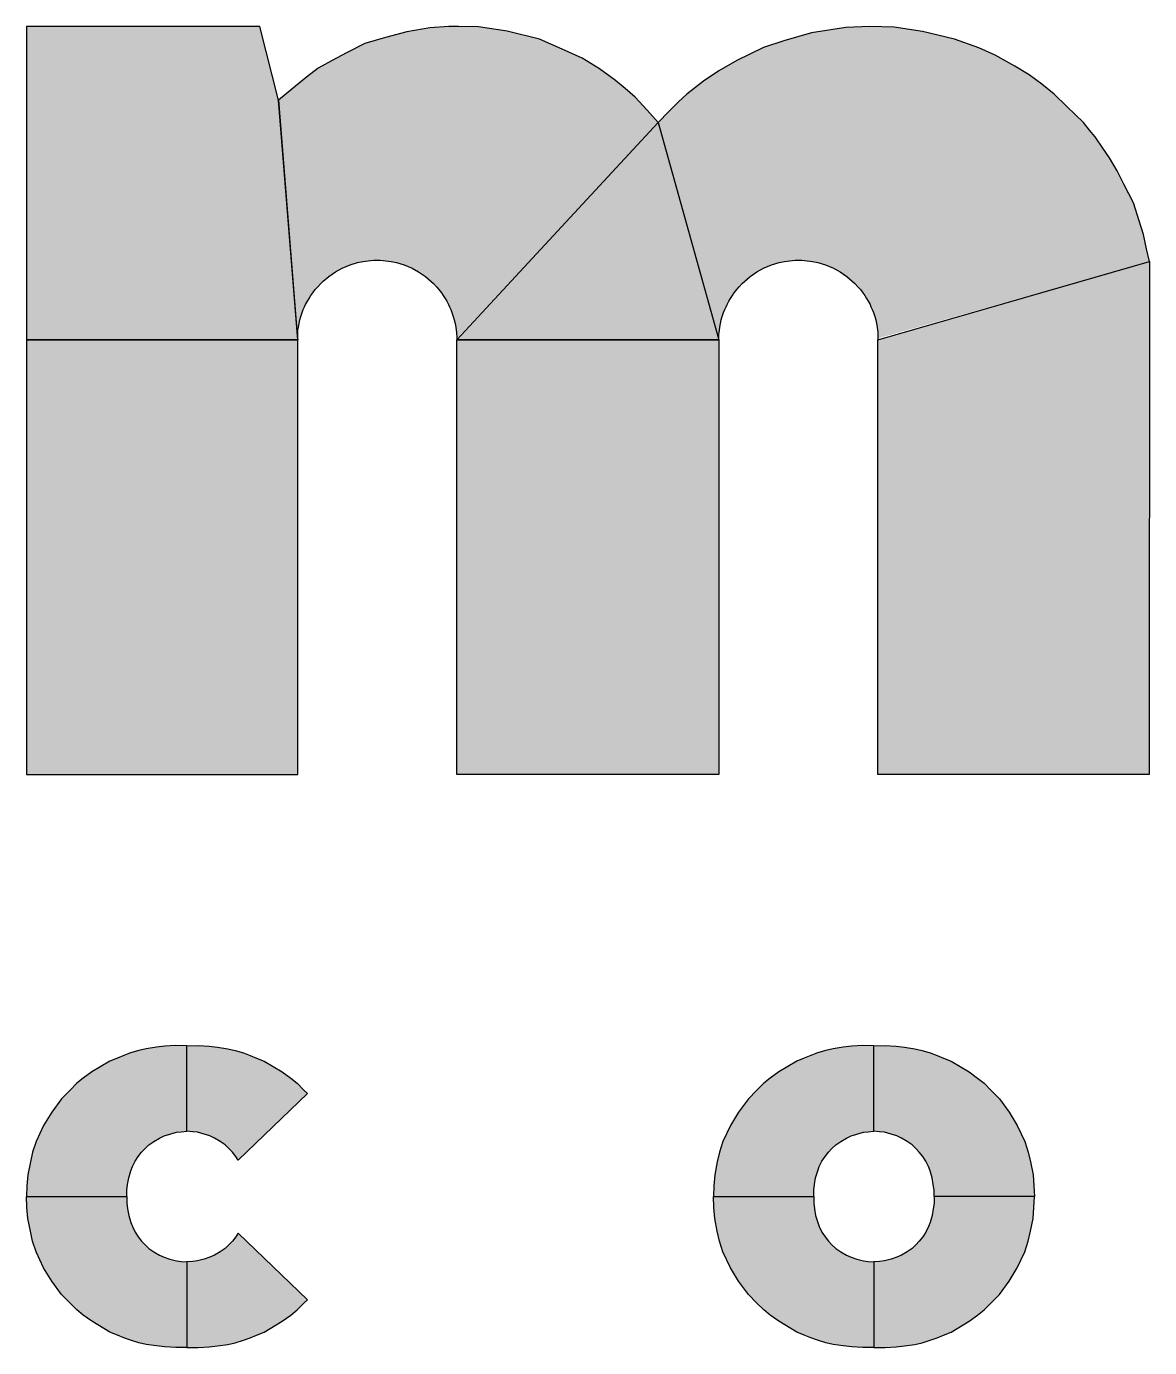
# Model space of a CAD drawing. Extents: x -1789 to 4156, y -3064 to 1391.
# Drawn here: x 3851.71 to 3887.73, y -2676.34 to -2633.96 of the extents above; entities that cross this region are included whole.
import ezdxf

# ---------------------------------------------------------------- set-up
doc = ezdxf.new("R2010")
doc.units = 0
doc.layers.add('15', color=8, linetype='CONTINUOUS')
doc.layers.add('16', color=10, linetype='CONTINUOUS')

msp = doc.modelspace()

# ---------------------------------------------------------------- linework, layer by layer
at = {"layer": '15', "linetype": 'Continuous'}
for points in [[(3854.9332, -2671.49785), (3854.9332, -2671.29085), (3854.96085, -2671.1082), (3854.9939, -2670.89315), (3855.0608, -2670.66785), (3855.11205, -2670.53435), (3855.19755, -2670.3619), (3855.29735, -2670.20705), (3855.40775, -2670.06735), (3855.5195, -2669.9556), (3855.6396, -2669.8355), (3855.8014, -2669.7271), (3855.9803, -2669.61825), (3856.13165, -2669.55025), (3856.31515, -2669.4902), (3856.52535, -2669.4335), (3856.6788, -2669.41685), (3856.8633, -2669.40135), (3856.8634, -2666.6618), (3856.5037, -2666.65505), (3856.15115, -2666.67515), (3855.88065, -2666.70655), (3855.55525, -2666.7559), (3855.31815, -2666.81105), (3855.0562, -2666.88825), (3854.83565, -2666.96545), (3854.6316, -2667.0509), (3854.389, -2667.1529), (3853.81265, -2667.4987), (3853.53825, -2667.6964), (3853.331, -2667.8622), (3853.10345, -2668.08975), (3852.8375, -2668.3557), (3852.52585, -2668.7903), (3852.26625, -2669.21505), (3852.0224, -2669.72635), (3851.9123, -2670.0725), (3851.8415, -2670.38715), (3851.76155, -2670.8009), (3851.73135, -2671.1502), (3851.71495, -2671.49785), (3854.9332, -2671.49785)], [(3858.50635, -2670.32675), (3858.42925, -2670.20705), (3858.31885, -2670.06735), (3858.2071, -2669.9556), (3858.087, -2669.8355), (3857.9252, -2669.7271), (3857.74625, -2669.61825), (3857.5949, -2669.55025), (3857.41145, -2669.4902), (3857.20125, -2669.4335), (3857.0478, -2669.41685), (3856.8633, -2669.40135), (3856.8632, -2666.6618), (3857.2229, -2666.65505), (3857.57545, -2666.67515), (3857.84595, -2666.70655), (3858.17135, -2666.7559), (3858.40845, -2666.81105), (3858.67035, -2666.88825), (3858.89095, -2666.96545), (3859.09495, -2667.0509), (3859.3376, -2667.1529), (3859.9139, -2667.4987), (3860.18835, -2667.6964), (3860.3956, -2667.8622), (3860.62315, -2668.08975), (3860.72385, -2668.19045), (3858.50635, -2670.32675)], [(3876.95915, -2671.49785), (3876.95915, -2671.29085), (3876.9868, -2671.1082), (3877.01985, -2670.89315), (3877.08675, -2670.66785), (3877.138, -2670.53435), (3877.2235, -2670.3619), (3877.3233, -2670.20705), (3877.4337, -2670.06735), (3877.54545, -2669.9556), (3877.66555, -2669.8355), (3877.82735, -2669.7271), (3878.00625, -2669.61825), (3878.1576, -2669.55025), (3878.3411, -2669.4902), (3878.55125, -2669.4335), (3878.70475, -2669.41685), (3878.88925, -2669.40135), (3878.88935, -2666.6618), (3878.52965, -2666.65505), (3878.17705, -2666.67515), (3877.9066, -2666.70655), (3877.5812, -2666.7559), (3877.3441, -2666.81105), (3877.08215, -2666.88825), (3876.8616, -2666.96545), (3876.65755, -2667.0509), (3876.41495, -2667.1529), (3875.8386, -2667.4987), (3875.5642, -2667.6964), (3875.35695, -2667.8622), (3875.1294, -2668.08975), (3874.86345, -2668.3557), (3874.5518, -2668.7903), (3874.2922, -2669.21505), (3874.04835, -2669.72635), (3873.93825, -2670.0725), (3873.86745, -2670.38715), (3873.7875, -2670.8009), (3873.7573, -2671.1502), (3873.7409, -2671.49785), (3876.95915, -2671.49785)], [(3880.8193, -2671.49785), (3880.8193, -2671.29085), (3880.7917, -2671.1082), (3880.7586, -2670.89315), (3880.69175, -2670.66785), (3880.64045, -2670.53435), (3880.55495, -2670.3619), (3880.4552, -2670.20705), (3880.3448, -2670.06735), (3880.23305, -2669.9556), (3880.11295, -2669.8355), (3879.95115, -2669.7271), (3879.7722, -2669.61825), (3879.62085, -2669.55025), (3879.43735, -2669.4902), (3879.2272, -2669.4335), (3879.07375, -2669.41685), (3878.88925, -2669.40135), (3878.88915, -2666.6618), (3879.24885, -2666.65505), (3879.6014, -2666.67515), (3879.8719, -2666.70655), (3880.1973, -2666.7559), (3880.4344, -2666.81105), (3880.6963, -2666.88825), (3880.9169, -2666.96545), (3881.1209, -2667.0509), (3881.36355, -2667.1529), (3881.93985, -2667.4987), (3882.2143, -2667.6964), (3882.42155, -2667.8622), (3882.6491, -2668.08975), (3882.91505, -2668.3557), (3883.22665, -2668.7903), (3883.48625, -2669.21505), (3883.7301, -2669.72635), (3883.84025, -2670.0725), (3883.91105, -2670.38715), (3883.991, -2670.8009), (3884.02115, -2671.1502), (3884.03755, -2671.49785), (3880.8193, -2671.49785)], [(3854.9332, -2671.49785), (3854.9332, -2671.70485), (3854.96085, -2671.88755), (3854.9939, -2672.1026), (3855.0608, -2672.32785), (3855.11205, -2672.46135), (3855.19755, -2672.6338), (3855.29735, -2672.78865), (3855.40775, -2672.92835), (3855.5195, -2673.0401), (3855.6396, -2673.1602), (3855.8014, -2673.26865), (3855.9803, -2673.3775), (3856.13165, -2673.44545), (3856.31515, -2673.5055), (3856.52535, -2673.5622), (3856.6788, -2673.5789), (3856.8633, -2673.5944), (3856.8634, -2676.3339), (3856.5037, -2676.34065), (3856.15115, -2676.32055), (3855.88065, -2676.2892), (3855.55525, -2676.23985), (3855.31815, -2676.1847), (3855.0562, -2676.1075), (3854.83565, -2676.0303), (3854.6316, -2675.9448), (3854.389, -2675.8428), (3853.81265, -2675.497), (3853.53825, -2675.2993), (3853.331, -2675.1335), (3853.10345, -2674.906), (3852.8375, -2674.64005), (3852.52585, -2674.20545), (3852.26625, -2673.78065), (3852.0224, -2673.26935), (3851.9123, -2672.9232), (3851.8415, -2672.60855), (3851.76155, -2672.19485), (3851.73135, -2671.84555), (3851.71495, -2671.49785), (3854.9332, -2671.49785)], [(3876.95915, -2671.49785), (3876.95915, -2671.70485), (3876.9868, -2671.88755), (3877.01985, -2672.1026), (3877.08675, -2672.32785), (3877.138, -2672.46135), (3877.2235, -2672.6338), (3877.3233, -2672.78865), (3877.4337, -2672.92835), (3877.54545, -2673.0401), (3877.66555, -2673.1602), (3877.82735, -2673.26865), (3878.00625, -2673.3775), (3878.1576, -2673.44545), (3878.3411, -2673.5055), (3878.55125, -2673.5622), (3878.70475, -2673.5789), (3878.88925, -2673.5944), (3878.88935, -2676.3339), (3878.52965, -2676.34065), (3878.17705, -2676.32055), (3877.9066, -2676.2892), (3877.5812, -2676.2398), (3877.3441, -2676.1847), (3877.08215, -2676.1075), (3876.8616, -2676.0303), (3876.65755, -2675.9448), (3876.41495, -2675.8428), (3875.8386, -2675.497), (3875.5642, -2675.2993), (3875.35695, -2675.1335), (3875.1294, -2674.906), (3874.86345, -2674.64005), (3874.5518, -2674.20545), (3874.2922, -2673.78065), (3874.04835, -2673.26935), (3873.93825, -2672.9232), (3873.86745, -2672.60855), (3873.7875, -2672.19485), (3873.7573, -2671.84555), (3873.7409, -2671.49785), (3876.95915, -2671.49785)], [(3880.8193, -2671.49785), (3880.8193, -2671.70485), (3880.7917, -2671.88755), (3880.7586, -2672.1026), (3880.69175, -2672.32785), (3880.64045, -2672.46135), (3880.55495, -2672.6338), (3880.4552, -2672.78865), (3880.3448, -2672.92835), (3880.23305, -2673.0401), (3880.11295, -2673.1602), (3879.95115, -2673.26865), (3879.7722, -2673.3775), (3879.62085, -2673.44545), (3879.43735, -2673.5055), (3879.2272, -2673.5622), (3879.07375, -2673.5789), (3878.88925, -2673.5944), (3878.88915, -2676.3339), (3879.24885, -2676.34065), (3879.6014, -2676.32055), (3879.8719, -2676.2892), (3880.1973, -2676.2398), (3880.4344, -2676.1847), (3880.6963, -2676.1075), (3880.9169, -2676.0303), (3881.1209, -2675.9448), (3881.36355, -2675.8428), (3881.93985, -2675.497), (3882.2143, -2675.2993), (3882.42155, -2675.1335), (3882.6491, -2674.906), (3882.91505, -2674.64005), (3883.22665, -2674.20545), (3883.48625, -2673.78065), (3883.7301, -2673.26935), (3883.84025, -2672.9232), (3883.91105, -2672.60855), (3883.991, -2672.19485), (3884.02115, -2671.84555), (3884.03755, -2671.49785), (3880.8193, -2671.49785)], [(3858.50635, -2672.66895), (3858.42925, -2672.78865), (3858.31885, -2672.92835), (3858.2071, -2673.0401), (3858.087, -2673.1602), (3857.9252, -2673.26865), (3857.74625, -2673.3775), (3857.5949, -2673.44545), (3857.41145, -2673.5055), (3857.20125, -2673.5622), (3857.0478, -2673.5789), (3856.8633, -2673.5944), (3856.8632, -2676.3339), (3857.2229, -2676.34065), (3857.57545, -2676.32055), (3857.84595, -2676.2892), (3858.17135, -2676.23985), (3858.40845, -2676.1847), (3858.67035, -2676.1075), (3858.89095, -2676.0303), (3859.09495, -2675.9448), (3859.3376, -2675.8428), (3859.9139, -2675.497), (3860.18835, -2675.2993), (3860.3956, -2675.1335), (3860.62315, -2674.906), (3860.72385, -2674.80525), (3858.50635, -2672.66895)]]:
    msp.add_lwpolyline(points, dxfattribs=at)
for points in [[(3855.55525, -2666.7559), (3855.6396, -2669.8355), (3855.88065, -2666.70655)], [(3855.6396, -2669.8355), (3855.8014, -2669.7271), (3855.88065, -2666.70655)], [(3855.8014, -2669.7271), (3855.9803, -2669.61825), (3855.88065, -2666.70655)], [(3855.9803, -2669.61825), (3856.15115, -2666.67515), (3855.88065, -2666.70655)], [(3855.9803, -2669.61825), (3856.13165, -2669.55025), (3856.15115, -2666.67515)], [(3856.13165, -2669.55025), (3856.31515, -2669.4902), (3856.15115, -2666.67515)], [(3856.15115, -2666.67515), (3856.31515, -2669.4902), (3856.5037, -2666.65505)], [(3856.31515, -2669.4902), (3856.52535, -2669.4335), (3856.5037, -2666.65505)], [(3856.5037, -2666.65505), (3856.52535, -2669.4335), (3856.8634, -2666.6618)], [(3856.52535, -2669.4335), (3856.6788, -2669.41685), (3856.8634, -2666.6618)], [(3856.8634, -2666.6618), (3856.6788, -2669.41685), (3856.8633, -2669.40135)], [(3856.8633, -2669.40135), (3856.8632, -2666.6618), (3857.2229, -2666.65505)], [(3857.0478, -2669.41685), (3856.8633, -2669.40135), (3857.2229, -2666.65505)], [(3857.20125, -2669.4335), (3857.0478, -2669.41685), (3857.2229, -2666.65505)], [(3857.20125, -2669.4335), (3857.2229, -2666.65505), (3857.41145, -2669.4902)], [(3857.2229, -2666.65505), (3857.57545, -2666.67515), (3857.41145, -2669.4902)], [(3857.41145, -2669.4902), (3857.57545, -2666.67515), (3857.5949, -2669.55025)], [(3857.57545, -2666.67515), (3857.84595, -2666.70655), (3857.5949, -2669.55025)], [(3857.5949, -2669.55025), (3857.84595, -2666.70655), (3857.74625, -2669.61825)], [(3857.9252, -2669.7271), (3857.74625, -2669.61825), (3857.84595, -2666.70655)], [(3857.9252, -2669.7271), (3857.84595, -2666.70655), (3858.17135, -2666.7559)], [(3877.5812, -2666.7559), (3877.66555, -2669.8355), (3877.9066, -2666.70655)], [(3877.66555, -2669.8355), (3877.82735, -2669.7271), (3877.9066, -2666.70655)], [(3877.82735, -2669.7271), (3878.00625, -2669.61825), (3877.9066, -2666.70655)], [(3878.00625, -2669.61825), (3878.17705, -2666.67515), (3877.9066, -2666.70655)], [(3878.00625, -2669.61825), (3878.1576, -2669.55025), (3878.17705, -2666.67515)], [(3878.1576, -2669.55025), (3878.3411, -2669.4902), (3878.17705, -2666.67515)], [(3878.17705, -2666.67515), (3878.3411, -2669.4902), (3878.52965, -2666.65505)], [(3878.3411, -2669.4902), (3878.55125, -2669.4335), (3878.52965, -2666.65505)], [(3878.52965, -2666.65505), (3878.55125, -2669.4335), (3878.88935, -2666.6618)], [(3878.55125, -2669.4335), (3878.70475, -2669.41685), (3878.88935, -2666.6618)], [(3878.88935, -2666.6618), (3878.70475, -2669.41685), (3878.88925, -2669.40135)], [(3878.88925, -2669.40135), (3878.88915, -2666.6618), (3879.24885, -2666.65505)], [(3879.07375, -2669.41685), (3878.88925, -2669.40135), (3879.24885, -2666.65505)], [(3879.2272, -2669.4335), (3879.07375, -2669.41685), (3879.24885, -2666.65505)], [(3879.2272, -2669.4335), (3879.24885, -2666.65505), (3879.43735, -2669.4902)], [(3879.24885, -2666.65505), (3879.6014, -2666.67515), (3879.43735, -2669.4902)], [(3879.6014, -2666.67515), (3879.62085, -2669.55025), (3879.43735, -2669.4902)], [(3879.62085, -2669.55025), (3879.6014, -2666.67515), (3879.8719, -2666.70655)], [(3879.7722, -2669.61825), (3879.62085, -2669.55025), (3879.8719, -2666.70655)], [(3879.95115, -2669.7271), (3879.7722, -2669.61825), (3879.8719, -2666.70655)], [(3880.1973, -2666.7559), (3879.95115, -2669.7271), (3879.8719, -2666.70655)], [(3854.9332, -2671.49785), (3854.389, -2667.1529), (3853.81265, -2667.4987)], [(3854.6316, -2667.0509), (3854.389, -2667.1529), (3854.9332, -2671.49785)], [(3854.6316, -2667.0509), (3854.9332, -2671.49785), (3854.83565, -2666.96545)], [(3854.83565, -2666.96545), (3854.9332, -2671.29085), (3855.0562, -2666.88825)], [(3854.83565, -2666.96545), (3854.9332, -2671.49785), (3854.9332, -2671.29085)], [(3855.0562, -2666.88825), (3854.9332, -2671.29085), (3854.96085, -2671.1082)], [(3854.96085, -2671.1082), (3854.9939, -2670.89315), (3855.0562, -2666.88825)], [(3854.9939, -2670.89315), (3855.0608, -2670.66785), (3855.0562, -2666.88825)], [(3855.0562, -2666.88825), (3855.0608, -2670.66785), (3855.31815, -2666.81105)], [(3855.0608, -2670.66785), (3855.11205, -2670.53435), (3855.31815, -2666.81105)], [(3855.31815, -2666.81105), (3855.11205, -2670.53435), (3855.19755, -2670.3619)], [(3855.29735, -2670.20705), (3855.31815, -2666.81105), (3855.19755, -2670.3619)], [(3855.40775, -2670.06735), (3855.31815, -2666.81105), (3855.29735, -2670.20705)], [(3855.40775, -2670.06735), (3855.55525, -2666.7559), (3855.31815, -2666.81105)], [(3855.5195, -2669.9556), (3855.55525, -2666.7559), (3855.40775, -2670.06735)], [(3855.5195, -2669.9556), (3855.6396, -2669.8355), (3855.55525, -2666.7559)], [(3857.9252, -2669.7271), (3858.17135, -2666.7559), (3858.087, -2669.8355)], [(3858.2071, -2669.9556), (3858.087, -2669.8355), (3858.17135, -2666.7559)], [(3858.2071, -2669.9556), (3858.17135, -2666.7559), (3858.40845, -2666.81105)], [(3858.2071, -2669.9556), (3858.40845, -2666.81105), (3858.31885, -2670.06735)], [(3858.42925, -2670.20705), (3858.31885, -2670.06735), (3858.40845, -2666.81105)], [(3858.42925, -2670.20705), (3858.40845, -2666.81105), (3858.67035, -2666.88825)], [(3858.42925, -2670.20705), (3858.67035, -2666.88825), (3858.50635, -2670.32675)], [(3860.72385, -2668.19045), (3858.50635, -2670.32675), (3858.67035, -2666.88825)], [(3860.72385, -2668.19045), (3858.67035, -2666.88825), (3858.89095, -2666.96545)], [(3860.72385, -2668.19045), (3858.89095, -2666.96545), (3859.09495, -2667.0509)], [(3860.72385, -2668.19045), (3859.09495, -2667.0509), (3859.3376, -2667.1529)], [(3859.3376, -2667.1529), (3859.9139, -2667.4987), (3860.72385, -2668.19045)], [(3876.95915, -2671.49785), (3876.41495, -2667.1529), (3875.8386, -2667.4987)], [(3876.65755, -2667.0509), (3876.41495, -2667.1529), (3876.95915, -2671.49785)], [(3876.65755, -2667.0509), (3876.95915, -2671.49785), (3876.8616, -2666.96545)], [(3876.8616, -2666.96545), (3876.95915, -2671.29085), (3877.08215, -2666.88825)], [(3876.8616, -2666.96545), (3876.95915, -2671.49785), (3876.95915, -2671.29085)], [(3877.08215, -2666.88825), (3876.95915, -2671.29085), (3876.9868, -2671.1082)], [(3876.9868, -2671.1082), (3877.01985, -2670.89315), (3877.08215, -2666.88825)], [(3877.01985, -2670.89315), (3877.08675, -2670.66785), (3877.08215, -2666.88825)], [(3877.08215, -2666.88825), (3877.08675, -2670.66785), (3877.3441, -2666.81105)], [(3877.08675, -2670.66785), (3877.138, -2670.53435), (3877.3441, -2666.81105)], [(3877.3441, -2666.81105), (3877.138, -2670.53435), (3877.2235, -2670.3619)], [(3877.3233, -2670.20705), (3877.3441, -2666.81105), (3877.2235, -2670.3619)], [(3877.4337, -2670.06735), (3877.3441, -2666.81105), (3877.3233, -2670.20705)], [(3877.4337, -2670.06735), (3877.5812, -2666.7559), (3877.3441, -2666.81105)], [(3877.54545, -2669.9556), (3877.5812, -2666.7559), (3877.4337, -2670.06735)], [(3877.54545, -2669.9556), (3877.66555, -2669.8355), (3877.5812, -2666.7559)], [(3880.1973, -2666.7559), (3880.11295, -2669.8355), (3879.95115, -2669.7271)], [(3880.23305, -2669.9556), (3880.11295, -2669.8355), (3880.1973, -2666.7559)], [(3880.4344, -2666.81105), (3880.23305, -2669.9556), (3880.1973, -2666.7559)], [(3880.3448, -2670.06735), (3880.23305, -2669.9556), (3880.4344, -2666.81105)], [(3880.4552, -2670.20705), (3880.3448, -2670.06735), (3880.4344, -2666.81105)], [(3880.6963, -2666.88825), (3880.4552, -2670.20705), (3880.4344, -2666.81105)], [(3880.6963, -2666.88825), (3880.55495, -2670.3619), (3880.4552, -2670.20705)], [(3880.6963, -2666.88825), (3880.64045, -2670.53435), (3880.55495, -2670.3619)], [(3880.6963, -2666.88825), (3880.69175, -2670.66785), (3880.64045, -2670.53435)], [(3880.6963, -2666.88825), (3880.7586, -2670.89315), (3880.69175, -2670.66785)], [(3880.9169, -2666.96545), (3880.7586, -2670.89315), (3880.6963, -2666.88825)], [(3880.9169, -2666.96545), (3880.7917, -2671.1082), (3880.7586, -2670.89315)], [(3880.9169, -2666.96545), (3880.8193, -2671.29085), (3880.7917, -2671.1082)], [(3884.03755, -2671.49785), (3880.8193, -2671.49785), (3880.9169, -2666.96545)], [(3880.9169, -2666.96545), (3880.8193, -2671.49785), (3880.8193, -2671.29085)], [(3884.03755, -2671.49785), (3880.9169, -2666.96545), (3881.1209, -2667.0509)], [(3884.03755, -2671.49785), (3881.1209, -2667.0509), (3881.36355, -2667.1529)], [(3884.03755, -2671.49785), (3881.36355, -2667.1529), (3881.93985, -2667.4987)], [(3854.9332, -2671.49785), (3853.81265, -2667.4987), (3853.53825, -2667.6964)], [(3859.9139, -2667.4987), (3860.18835, -2667.6964), (3860.72385, -2668.19045)], [(3876.95915, -2671.49785), (3875.8386, -2667.4987), (3875.5642, -2667.6964)], [(3884.03755, -2671.49785), (3881.93985, -2667.4987), (3882.2143, -2667.6964)], [(3854.9332, -2671.49785), (3853.331, -2667.8622), (3853.10345, -2668.08975)], [(3854.9332, -2671.49785), (3853.53825, -2667.6964), (3853.331, -2667.8622)], [(3860.72385, -2668.19045), (3860.18835, -2667.6964), (3860.62315, -2668.08975)], [(3860.18835, -2667.6964), (3860.3956, -2667.8622), (3860.62315, -2668.08975)], [(3876.95915, -2671.49785), (3875.35695, -2667.8622), (3875.1294, -2668.08975)], [(3876.95915, -2671.49785), (3875.5642, -2667.6964), (3875.35695, -2667.8622)], [(3884.03755, -2671.49785), (3882.2143, -2667.6964), (3882.42155, -2667.8622)], [(3884.03755, -2671.49785), (3882.42155, -2667.8622), (3882.6491, -2668.08975)], [(3854.9332, -2671.49785), (3852.8375, -2668.3557), (3852.52585, -2668.7903)], [(3854.9332, -2671.49785), (3853.10345, -2668.08975), (3852.8375, -2668.3557)], [(3876.95915, -2671.49785), (3874.86345, -2668.3557), (3874.5518, -2668.7903)], [(3876.95915, -2671.49785), (3875.1294, -2668.08975), (3874.86345, -2668.3557)], [(3884.03755, -2671.49785), (3882.6491, -2668.08975), (3882.91505, -2668.3557)], [(3884.03755, -2671.49785), (3882.91505, -2668.3557), (3883.22665, -2668.7903)], [(3854.9332, -2671.49785), (3852.52585, -2668.7903), (3852.26625, -2669.21505)], [(3876.95915, -2671.49785), (3874.5518, -2668.7903), (3874.2922, -2669.21505)], [(3884.03755, -2671.49785), (3883.22665, -2668.7903), (3883.48625, -2669.21505)], [(3854.9332, -2671.49785), (3852.26625, -2669.21505), (3852.0224, -2669.72635)], [(3876.95915, -2671.49785), (3874.2922, -2669.21505), (3874.04835, -2669.72635)], [(3884.03755, -2671.49785), (3883.48625, -2669.21505), (3883.7301, -2669.72635)], [(3854.9332, -2671.49785), (3851.9123, -2670.0725), (3851.8415, -2670.38715)], [(3854.9332, -2671.49785), (3852.0224, -2669.72635), (3851.9123, -2670.0725)], [(3876.95915, -2671.49785), (3873.93825, -2670.0725), (3873.86745, -2670.38715)], [(3876.95915, -2671.49785), (3874.04835, -2669.72635), (3873.93825, -2670.0725)], [(3884.03755, -2671.49785), (3883.7301, -2669.72635), (3883.84025, -2670.0725)], [(3884.03755, -2671.49785), (3883.84025, -2670.0725), (3883.91105, -2670.38715)], [(3854.9332, -2671.49785), (3851.8415, -2670.38715), (3851.76155, -2670.8009)], [(3876.95915, -2671.49785), (3873.86745, -2670.38715), (3873.7875, -2670.8009)], [(3884.03755, -2671.49785), (3883.91105, -2670.38715), (3883.991, -2670.8009)], [(3854.9332, -2671.49785), (3851.76155, -2670.8009), (3851.73135, -2671.1502)], [(3876.95915, -2671.49785), (3873.7875, -2670.8009), (3873.7573, -2671.1502)], [(3884.03755, -2671.49785), (3883.991, -2670.8009), (3884.02115, -2671.1502)], [(3854.9332, -2671.49785), (3851.73135, -2671.1502), (3851.71495, -2671.49785)], [(3876.95915, -2671.49785), (3873.7573, -2671.1502), (3873.7409, -2671.49785)], [(3854.9332, -2671.49785), (3851.73135, -2671.84555), (3851.71495, -2671.49785)], [(3854.9332, -2671.49785), (3851.76155, -2672.19485), (3851.73135, -2671.84555)], [(3854.9332, -2671.49785), (3851.8415, -2672.60855), (3851.76155, -2672.19485)], [(3854.9332, -2671.49785), (3851.9123, -2672.9232), (3851.8415, -2672.60855)], [(3854.9332, -2671.49785), (3852.0224, -2673.26935), (3851.9123, -2672.9232)], [(3854.9332, -2671.49785), (3852.26625, -2673.78065), (3852.0224, -2673.26935)], [(3854.9332, -2671.49785), (3852.52585, -2674.20545), (3852.26625, -2673.78065)], [(3854.9332, -2671.49785), (3852.8375, -2674.64005), (3852.52585, -2674.20545)], [(3854.9332, -2671.49785), (3853.10345, -2674.906), (3852.8375, -2674.64005)], [(3854.9332, -2671.49785), (3853.331, -2675.1335), (3853.10345, -2674.906)], [(3854.9332, -2671.49785), (3853.53825, -2675.2993), (3853.331, -2675.1335)], [(3854.9332, -2671.49785), (3853.81265, -2675.497), (3853.53825, -2675.2993)], [(3854.9332, -2671.49785), (3854.389, -2675.8428), (3853.81265, -2675.497)], [(3854.6316, -2675.9448), (3854.389, -2675.8428), (3854.9332, -2671.49785)], [(3854.6316, -2675.9448), (3854.9332, -2671.49785), (3854.83565, -2676.0303)], [(3854.83565, -2676.0303), (3854.9332, -2671.49785), (3854.9332, -2671.70485)], [(3854.83565, -2676.0303), (3854.9332, -2671.70485), (3855.0562, -2676.1075)], [(3855.0562, -2676.1075), (3854.9332, -2671.70485), (3854.96085, -2671.88755)], [(3876.95915, -2671.49785), (3873.7573, -2671.84555), (3873.7409, -2671.49785)], [(3876.95915, -2671.49785), (3873.7875, -2672.19485), (3873.7573, -2671.84555)], [(3876.95915, -2671.49785), (3873.86745, -2672.60855), (3873.7875, -2672.19485)], [(3876.95915, -2671.49785), (3873.93825, -2672.9232), (3873.86745, -2672.60855)], [(3876.95915, -2671.49785), (3874.04835, -2673.26935), (3873.93825, -2672.9232)], [(3876.95915, -2671.49785), (3874.2922, -2673.78065), (3874.04835, -2673.26935)], [(3876.95915, -2671.49785), (3874.5518, -2674.20545), (3874.2922, -2673.78065)], [(3876.95915, -2671.49785), (3874.86345, -2674.64005), (3874.5518, -2674.20545)], [(3876.95915, -2671.49785), (3875.1294, -2674.906), (3874.86345, -2674.64005)], [(3876.95915, -2671.49785), (3875.35695, -2675.1335), (3875.1294, -2674.906)], [(3876.95915, -2671.49785), (3875.5642, -2675.2993), (3875.35695, -2675.1335)], [(3876.95915, -2671.49785), (3875.8386, -2675.497), (3875.5642, -2675.2993)], [(3876.95915, -2671.49785), (3876.41495, -2675.8428), (3875.8386, -2675.497)], [(3876.65755, -2675.9448), (3876.41495, -2675.8428), (3876.95915, -2671.49785)], [(3876.65755, -2675.9448), (3876.95915, -2671.49785), (3876.8616, -2676.0303)], [(3876.8616, -2676.0303), (3876.95915, -2671.49785), (3876.95915, -2671.70485)], [(3876.8616, -2676.0303), (3876.95915, -2671.70485), (3877.08215, -2676.1075)], [(3877.08215, -2676.1075), (3876.95915, -2671.70485), (3876.9868, -2671.88755)], [(3880.8193, -2671.70485), (3880.7917, -2671.88755), (3880.9169, -2676.0303)], [(3884.03755, -2671.49785), (3880.8193, -2671.49785), (3880.8193, -2671.70485)], [(3884.03755, -2671.49785), (3880.8193, -2671.70485), (3880.9169, -2676.0303)], [(3884.03755, -2671.49785), (3880.9169, -2676.0303), (3881.1209, -2675.9448)], [(3884.03755, -2671.49785), (3881.1209, -2675.9448), (3881.36355, -2675.8428)], [(3884.03755, -2671.49785), (3881.36355, -2675.8428), (3881.93985, -2675.497)], [(3884.03755, -2671.49785), (3881.93985, -2675.497), (3882.2143, -2675.2993)], [(3884.03755, -2671.49785), (3882.2143, -2675.2993), (3882.42155, -2675.1335)], [(3884.03755, -2671.49785), (3882.42155, -2675.1335), (3882.6491, -2674.906)], [(3884.03755, -2671.49785), (3882.6491, -2674.906), (3882.91505, -2674.64005)], [(3884.03755, -2671.49785), (3882.91505, -2674.64005), (3883.22665, -2674.20545)], [(3884.03755, -2671.49785), (3883.22665, -2674.20545), (3883.48625, -2673.78065)], [(3884.03755, -2671.49785), (3883.48625, -2673.78065), (3883.7301, -2673.26935)], [(3884.03755, -2671.49785), (3883.7301, -2673.26935), (3883.84025, -2672.9232)], [(3884.03755, -2671.49785), (3883.84025, -2672.9232), (3883.91105, -2672.60855)], [(3884.03755, -2671.49785), (3883.91105, -2672.60855), (3883.991, -2672.19485)], [(3884.03755, -2671.49785), (3883.991, -2672.19485), (3884.02115, -2671.84555)], [(3854.96085, -2671.88755), (3854.9939, -2672.1026), (3855.0562, -2676.1075)], [(3854.9939, -2672.1026), (3855.0608, -2672.32785), (3855.0562, -2676.1075)], [(3876.9868, -2671.88755), (3877.01985, -2672.1026), (3877.08215, -2676.1075)], [(3877.01985, -2672.1026), (3877.08675, -2672.32785), (3877.08215, -2676.1075)], [(3880.7586, -2672.1026), (3880.69175, -2672.32785), (3880.6963, -2676.1075)], [(3880.9169, -2676.0303), (3880.7586, -2672.1026), (3880.6963, -2676.1075)], [(3880.7917, -2671.88755), (3880.7586, -2672.1026), (3880.9169, -2676.0303)], [(3855.0562, -2676.1075), (3855.0608, -2672.32785), (3855.31815, -2676.1847)], [(3855.0608, -2672.32785), (3855.11205, -2672.46135), (3855.31815, -2676.1847)], [(3855.31815, -2676.1847), (3855.11205, -2672.46135), (3855.19755, -2672.6338)], [(3855.29735, -2672.78865), (3855.31815, -2676.1847), (3855.19755, -2672.6338)], [(3858.42925, -2672.78865), (3858.67035, -2676.1075), (3858.50635, -2672.66895)], [(3860.72385, -2674.80525), (3858.50635, -2672.66895), (3858.67035, -2676.1075)], [(3877.08215, -2676.1075), (3877.08675, -2672.32785), (3877.3441, -2676.1847)], [(3877.08675, -2672.32785), (3877.138, -2672.46135), (3877.3441, -2676.1847)], [(3877.3441, -2676.1847), (3877.138, -2672.46135), (3877.2235, -2672.6338)], [(3877.3233, -2672.78865), (3877.3441, -2676.1847), (3877.2235, -2672.6338)], [(3880.4552, -2672.78865), (3880.6963, -2676.1075), (3880.55495, -2672.6338)], [(3880.55495, -2672.6338), (3880.6963, -2676.1075), (3880.64045, -2672.46135)], [(3880.6963, -2676.1075), (3880.69175, -2672.32785), (3880.64045, -2672.46135)], [(3855.40775, -2672.92835), (3855.31815, -2676.1847), (3855.29735, -2672.78865)], [(3855.40775, -2672.92835), (3855.55525, -2676.23985), (3855.31815, -2676.1847)], [(3855.5195, -2673.0401), (3855.55525, -2676.23985), (3855.40775, -2672.92835)], [(3855.5195, -2673.0401), (3855.6396, -2673.1602), (3855.55525, -2676.23985)], [(3858.2071, -2673.0401), (3858.087, -2673.1602), (3858.17135, -2676.23985)], [(3858.2071, -2673.0401), (3858.17135, -2676.23985), (3858.40845, -2676.1847)], [(3858.2071, -2673.0401), (3858.40845, -2676.1847), (3858.31885, -2672.92835)], [(3858.42925, -2672.78865), (3858.31885, -2672.92835), (3858.40845, -2676.1847)], [(3858.42925, -2672.78865), (3858.40845, -2676.1847), (3858.67035, -2676.1075)], [(3877.4337, -2672.92835), (3877.3441, -2676.1847), (3877.3233, -2672.78865)], [(3877.4337, -2672.92835), (3877.5812, -2676.2398), (3877.3441, -2676.1847)], [(3877.54545, -2673.0401), (3877.5812, -2676.2398), (3877.4337, -2672.92835)], [(3877.54545, -2673.0401), (3877.66555, -2673.1602), (3877.5812, -2676.2398)], [(3880.1973, -2676.2398), (3880.23305, -2673.0401), (3880.11295, -2673.1602)], [(3880.1973, -2676.2398), (3880.4344, -2676.1847), (3880.23305, -2673.0401)], [(3880.3448, -2672.92835), (3880.23305, -2673.0401), (3880.4344, -2676.1847)], [(3880.3448, -2672.92835), (3880.4344, -2676.1847), (3880.4552, -2672.78865)], [(3880.4552, -2672.78865), (3880.4344, -2676.1847), (3880.6963, -2676.1075)], [(3855.55525, -2676.23985), (3855.6396, -2673.1602), (3855.88065, -2676.2892)], [(3855.6396, -2673.1602), (3855.8014, -2673.26865), (3855.88065, -2676.2892)], [(3855.8014, -2673.26865), (3855.9803, -2673.3775), (3855.88065, -2676.2892)], [(3855.9803, -2673.3775), (3856.15115, -2676.32055), (3855.88065, -2676.2892)], [(3855.9803, -2673.3775), (3856.13165, -2673.44545), (3856.15115, -2676.32055)], [(3856.13165, -2673.44545), (3856.31515, -2673.5055), (3856.15115, -2676.32055)], [(3856.15115, -2676.32055), (3856.31515, -2673.5055), (3856.5037, -2676.34065)], [(3856.31515, -2673.5055), (3856.52535, -2673.5622), (3856.5037, -2676.34065)], [(3857.20125, -2673.5622), (3857.2229, -2676.34065), (3857.41145, -2673.5055)], [(3857.2229, -2676.34065), (3857.57545, -2676.32055), (3857.41145, -2673.5055)], [(3857.41145, -2673.5055), (3857.57545, -2676.32055), (3857.5949, -2673.44545)], [(3857.57545, -2676.32055), (3857.84595, -2676.2892), (3857.5949, -2673.44545)], [(3857.5949, -2673.44545), (3857.84595, -2676.2892), (3857.74625, -2673.3775)], [(3857.9252, -2673.26865), (3857.74625, -2673.3775), (3857.84595, -2676.2892)], [(3857.9252, -2673.26865), (3857.84595, -2676.2892), (3858.17135, -2676.23985)], [(3857.9252, -2673.26865), (3858.17135, -2676.23985), (3858.087, -2673.1602)], [(3877.5812, -2676.2398), (3877.66555, -2673.1602), (3877.9066, -2676.2892)], [(3877.66555, -2673.1602), (3877.82735, -2673.26865), (3877.9066, -2676.2892)], [(3877.82735, -2673.26865), (3878.00625, -2673.3775), (3877.9066, -2676.2892)], [(3878.00625, -2673.3775), (3878.17705, -2676.32055), (3877.9066, -2676.2892)], [(3878.00625, -2673.3775), (3878.1576, -2673.44545), (3878.17705, -2676.32055)], [(3878.1576, -2673.44545), (3878.3411, -2673.5055), (3878.17705, -2676.32055)], [(3878.17705, -2676.32055), (3878.3411, -2673.5055), (3878.52965, -2676.34065)], [(3878.3411, -2673.5055), (3878.55125, -2673.5622), (3878.52965, -2676.34065)], [(3879.43735, -2673.5055), (3879.2272, -2673.5622), (3879.24885, -2676.34065)], [(3879.6014, -2676.32055), (3879.43735, -2673.5055), (3879.24885, -2676.34065)], [(3879.62085, -2673.44545), (3879.43735, -2673.5055), (3879.6014, -2676.32055)], [(3879.8719, -2676.2892), (3879.62085, -2673.44545), (3879.6014, -2676.32055)], [(3879.7722, -2673.3775), (3879.62085, -2673.44545), (3879.8719, -2676.2892)], [(3879.95115, -2673.26865), (3879.7722, -2673.3775), (3879.8719, -2676.2892)], [(3880.1973, -2676.2398), (3879.95115, -2673.26865), (3879.8719, -2676.2892)], [(3880.1973, -2676.2398), (3880.11295, -2673.1602), (3879.95115, -2673.26865)], [(3856.5037, -2676.34065), (3856.52535, -2673.5622), (3856.8634, -2676.3339)], [(3856.52535, -2673.5622), (3856.6788, -2673.5789), (3856.8634, -2676.3339)], [(3856.8634, -2676.3339), (3856.6788, -2673.5789), (3856.8633, -2673.5944)], [(3856.8633, -2673.5944), (3856.8632, -2676.3339), (3857.2229, -2676.34065)], [(3857.0478, -2673.5789), (3856.8633, -2673.5944), (3857.2229, -2676.34065)], [(3857.20125, -2673.5622), (3857.0478, -2673.5789), (3857.2229, -2676.34065)], [(3878.52965, -2676.34065), (3878.55125, -2673.5622), (3878.88935, -2676.3339)], [(3878.55125, -2673.5622), (3878.70475, -2673.5789), (3878.88935, -2676.3339)], [(3878.88935, -2676.3339), (3878.70475, -2673.5789), (3878.88925, -2673.5944)], [(3878.88915, -2676.3339), (3879.24885, -2676.34065), (3878.88925, -2673.5944)], [(3879.24885, -2676.34065), (3879.07375, -2673.5789), (3878.88925, -2673.5944)], [(3879.24885, -2676.34065), (3879.2272, -2673.5622), (3879.07375, -2673.5789)], [(3860.72385, -2674.80525), (3858.67035, -2676.1075), (3858.89095, -2676.0303)], [(3860.72385, -2674.80525), (3858.89095, -2676.0303), (3859.09495, -2675.9448)], [(3860.72385, -2674.80525), (3859.09495, -2675.9448), (3859.3376, -2675.8428)], [(3859.3376, -2675.8428), (3859.9139, -2675.497), (3860.72385, -2674.80525)], [(3859.9139, -2675.497), (3860.18835, -2675.2993), (3860.72385, -2674.80525)], [(3860.72385, -2674.80525), (3860.18835, -2675.2993), (3860.62315, -2674.906)], [(3860.18835, -2675.2993), (3860.3956, -2675.1335), (3860.62315, -2674.906)]]:
    msp.add_solid(points, dxfattribs=at)
at = {"layer": '16', "linetype": 'Continuous'}
for points in [[(3859.80105, -2636.3191), (3859.20105, -2633.95835), (3851.71495, -2633.95835), (3851.71495, -2644.00835), (3860.41495, -2644.00835), (3859.80105, -2636.3191)], [(3860.39625, -2643.8488), (3860.41495, -2644.00835), (3860.41495, -2643.92125), (3860.41495, -2643.86375), (3860.41495, -2643.8209), (3860.41495, -2643.75595), (3860.4202, -2643.7018), (3860.43345, -2643.60395), (3860.45595, -2643.48695), (3860.4826, -2643.3684), (3860.5136, -2643.26285), (3860.55615, -2643.13735), (3860.5928, -2643.04335), (3860.6343, -2642.94855), (3860.6656, -2642.88205), (3860.725, -2642.7693), (3860.77615, -2642.682), (3860.83615, -2642.5886), (3860.89395, -2642.50595), (3860.97495, -2642.39945), (3861.05515, -2642.307), (3861.1531, -2642.20405), (3861.23275, -2642.12445), (3861.40765, -2641.9809), (3861.6252, -2641.82865), (3861.8371, -2641.7159), (3862.0904, -2641.60865), (3862.33545, -2641.53525), (3862.5054, -2641.49645), (3862.76115, -2641.46595), (3862.85545, -2641.46025), (3862.94305, -2641.45815), (3863.0605, -2641.4608), (3863.1548, -2641.4665), (3863.4106, -2641.497), (3863.58055, -2641.5358), (3863.82555, -2641.60925), (3864.07885, -2641.7165), (3864.2908, -2641.8292), (3864.5083, -2641.98145), (3864.68325, -2642.125), (3864.76285, -2642.20465), (3864.8608, -2642.3076), (3864.94105, -2642.4), (3865.02205, -2642.5065), (3865.0798, -2642.58915), (3865.1398, -2642.68255), (3865.19095, -2642.76985), (3865.25035, -2642.8826), (3865.2817, -2642.9491), (3865.32315, -2643.0439), (3865.35985, -2643.1379), (3865.40235, -2643.2634), (3865.43335, -2643.36895), (3865.46, -2643.4875), (3865.4825, -2643.6045), (3865.4958, -2643.70235), (3865.50315, -2643.77175), (3865.5088, -2643.8379), (3865.51115, -2643.8803), (3865.51355, -2643.93615), (3865.51415, -2643.968), (3865.51495, -2644.00835), (3871.97475, -2637.044), (3871.62295, -2636.64155), (3871.23055, -2636.2307), (3870.90885, -2635.94785), (3870.60495, -2635.6972), (3870.0863, -2635.31495), (3869.5386, -2634.97625), (3868.89085, -2634.68605), (3868.162, -2634.3684), (3867.1285, -2634.10915), (3866.2133, -2633.96615), (3865.5742, -2633.95755), (3865.2597, -2633.9652), (3864.6473, -2633.9983), (3863.90965, -2634.1292), (3863.23145, -2634.30765), (3862.5652, -2634.50995), (3861.9941, -2634.79545), (3861.4944, -2635.05725), (3861.06605, -2635.2952), (3860.69725, -2635.58075), (3860.2213, -2635.97335), (3859.80105, -2636.3191), (3860.39625, -2643.8488)], [(3873.91495, -2644.0078), (3873.9158, -2643.96745), (3873.91635, -2643.9356), (3873.91875, -2643.87975), (3873.9211, -2643.83735), (3873.92675, -2643.7712), (3873.9341, -2643.7018), (3873.9474, -2643.60395), (3873.9699, -2643.48695), (3873.99655, -2643.3684), (3874.02755, -2643.26285), (3874.07005, -2643.13735), (3874.10675, -2643.04335), (3874.1482, -2642.94855), (3874.17955, -2642.88205), (3874.23895, -2642.7693), (3874.2901, -2642.682), (3874.3501, -2642.5886), (3874.40785, -2642.50595), (3874.48885, -2642.39945), (3874.5691, -2642.307), (3874.66705, -2642.20405), (3874.7467, -2642.12445), (3874.9216, -2641.9809), (3875.1391, -2641.82865), (3875.35105, -2641.7159), (3875.60435, -2641.60865), (3875.84935, -2641.53525), (3876.01935, -2641.49645), (3876.2751, -2641.46595), (3876.3694, -2641.46025), (3876.45695, -2641.45815), (3876.57445, -2641.4608), (3876.66875, -2641.4665), (3876.9245, -2641.497), (3877.09445, -2641.5358), (3877.3395, -2641.60925), (3877.5928, -2641.7165), (3877.8047, -2641.8292), (3878.02225, -2641.98145), (3878.19715, -2642.125), (3878.2768, -2642.20465), (3878.37475, -2642.3076), (3878.45495, -2642.4), (3878.53595, -2642.5065), (3878.59375, -2642.58915), (3878.65375, -2642.68255), (3878.7049, -2642.76985), (3878.7643, -2642.8826), (3878.7956, -2642.9491), (3878.8371, -2643.0439), (3878.87375, -2643.1379), (3878.9163, -2643.2634), (3878.9473, -2643.36895), (3878.97395, -2643.4875), (3878.99645, -2643.6045), (3879.0097, -2643.70235), (3879.01495, -2643.7519), (3879.01495, -2643.86215), (3879.01495, -2643.90235), (3879.01495, -2643.9367), (3879.01495, -2643.9664), (3879.01495, -2644.00835), (3887.7282, -2641.5029), (3887.62685, -2641.09145), (3887.5293, -2640.6364), (3887.3993, -2640.19755), (3887.2124, -2639.61245), (3886.9117, -2639.0436), (3886.6913, -2638.5861), (3886.44285, -2638.1697), (3886.23465, -2637.86745), (3885.9794, -2637.5048), (3885.8048, -2637.2899), (3885.6047, -2637.0444), (3885.0802, -2636.52365), (3884.6695, -2636.13105), (3884.27655, -2635.8073), (3883.86235, -2635.5133), (3883.4097, -2635.23355), (3882.7754, -2634.87865), (3882.2491, -2634.64865), (3881.4726, -2634.36495), (3880.4519, -2634.12505), (3879.5367, -2633.98205), (3878.76155, -2633.95745), (3877.99085, -2633.9889), (3876.8884, -2634.16075), (3876.00555, -2634.4184), (3875.35225, -2634.6382), (3874.4975, -2635.05335), (3873.9195, -2635.3804), (3873.4229, -2635.714), (3872.89155, -2636.1317), (3872.62485, -2636.3751), (3872.3088, -2636.6861), (3871.97475, -2637.044), (3873.91495, -2644.00835)], [(3865.51495, -2644.00835), (3871.97475, -2637.044), (3873.91495, -2644.00835), (3865.51495, -2644.00835)], [(3879.01495, -2644.00835), (3887.7282, -2641.5029), (3887.71495, -2657.95835), (3879.01495, -2657.95835), (3879.01495, -2644.00835)], [(3860.41495, -2644.00835), (3851.71495, -2644.00835), (3851.71495, -2657.95835), (3860.41495, -2657.95835), (3860.41495, -2644.00835)], [(3865.51495, -2644.00835), (3873.91495, -2644.00835), (3873.91495, -2657.95835), (3865.51495, -2657.95835), (3865.51495, -2644.00835)]]:
    msp.add_lwpolyline(points, dxfattribs=at)
for points in [[(3859.80105, -2636.3191), (3859.20105, -2633.95835), (3851.71495, -2633.95835)], [(3859.80105, -2636.3191), (3851.71495, -2633.95835), (3851.71495, -2644.00835)], [(3864.6473, -2633.9983), (3863.90965, -2634.1292), (3864.07885, -2641.7165)], [(3864.6473, -2633.9983), (3864.07885, -2641.7165), (3864.2908, -2641.8292)], [(3864.6473, -2633.9983), (3864.2908, -2641.8292), (3864.5083, -2641.98145)], [(3864.6473, -2633.9983), (3864.5083, -2641.98145), (3864.68325, -2642.125)], [(3865.2597, -2633.9652), (3864.6473, -2633.9983), (3864.68325, -2642.125)], [(3865.2597, -2633.9652), (3864.68325, -2642.125), (3864.76285, -2642.20465)], [(3865.2597, -2633.9652), (3864.76285, -2642.20465), (3864.8608, -2642.3076)], [(3865.2597, -2633.9652), (3864.8608, -2642.3076), (3864.94105, -2642.4)], [(3865.2597, -2633.9652), (3864.94105, -2642.4), (3865.02205, -2642.5065)], [(3865.2597, -2633.9652), (3865.02205, -2642.5065), (3865.0798, -2642.58915)], [(3865.2597, -2633.9652), (3865.0798, -2642.58915), (3865.1398, -2642.68255)], [(3865.2597, -2633.9652), (3865.1398, -2642.68255), (3865.19095, -2642.76985)], [(3865.2597, -2633.9652), (3865.19095, -2642.76985), (3865.25035, -2642.8826)], [(3865.2597, -2633.9652), (3865.25035, -2642.8826), (3865.2817, -2642.9491)], [(3865.5742, -2633.95755), (3865.2597, -2633.9652), (3865.2817, -2642.9491)], [(3865.5742, -2633.95755), (3865.2817, -2642.9491), (3865.32315, -2643.0439)], [(3865.5742, -2633.95755), (3865.32315, -2643.0439), (3865.35985, -2643.1379)], [(3865.5742, -2633.95755), (3865.35985, -2643.1379), (3865.40235, -2643.2634)], [(3865.5742, -2633.95755), (3865.40235, -2643.2634), (3865.43335, -2643.36895)], [(3865.5742, -2633.95755), (3865.43335, -2643.36895), (3865.46, -2643.4875)], [(3865.5742, -2633.95755), (3865.46, -2643.4875), (3865.4825, -2643.6045)], [(3865.5742, -2633.95755), (3865.4825, -2643.6045), (3865.4958, -2643.70235)], [(3865.5742, -2633.95755), (3865.4958, -2643.70235), (3865.50315, -2643.77175)], [(3865.5742, -2633.95755), (3865.50315, -2643.77175), (3865.5088, -2643.8379)], [(3865.5742, -2633.95755), (3865.5088, -2643.8379), (3865.5088, -2643.8379)], [(3865.5742, -2633.95755), (3865.5088, -2643.8379), (3865.51355, -2643.93615)], [(3865.5742, -2633.95755), (3865.51355, -2643.93615), (3865.51355, -2643.93615)], [(3865.5742, -2633.95755), (3865.51355, -2643.93615), (3865.51415, -2643.968)], [(3871.97475, -2637.044), (3865.5742, -2633.95755), (3865.51415, -2643.968)], [(3871.97475, -2637.044), (3866.2133, -2633.96615), (3865.5742, -2633.95755)], [(3871.97475, -2637.044), (3867.1285, -2634.10915), (3866.2133, -2633.96615)], [(3871.97475, -2637.044), (3868.162, -2634.3684), (3867.1285, -2634.10915)], [(3877.99085, -2633.9889), (3876.8884, -2634.16075), (3876.9245, -2641.497)], [(3877.99085, -2633.9889), (3876.9245, -2641.497), (3877.09445, -2641.5358)], [(3877.99085, -2633.9889), (3877.09445, -2641.5358), (3877.3395, -2641.60925)], [(3877.99085, -2633.9889), (3877.3395, -2641.60925), (3877.5928, -2641.7165)], [(3877.99085, -2633.9889), (3877.5928, -2641.7165), (3877.8047, -2641.8292)], [(3877.99085, -2633.9889), (3877.8047, -2641.8292), (3878.02225, -2641.98145)], [(3878.76155, -2633.95745), (3877.99085, -2633.9889), (3878.02225, -2641.98145)], [(3878.76155, -2633.95745), (3878.02225, -2641.98145), (3878.19715, -2642.125)], [(3878.76155, -2633.95745), (3878.19715, -2642.125), (3878.2768, -2642.20465)], [(3878.76155, -2633.95745), (3878.2768, -2642.20465), (3878.37475, -2642.3076)], [(3878.76155, -2633.95745), (3878.37475, -2642.3076), (3878.45495, -2642.4)], [(3878.76155, -2633.95745), (3878.45495, -2642.4), (3878.53595, -2642.5065)], [(3878.76155, -2633.95745), (3878.53595, -2642.5065), (3878.59375, -2642.58915)], [(3878.76155, -2633.95745), (3878.59375, -2642.58915), (3878.65375, -2642.68255)], [(3878.76155, -2633.95745), (3878.65375, -2642.68255), (3878.7049, -2642.76985)], [(3878.76155, -2633.95745), (3878.7049, -2642.76985), (3878.7643, -2642.8826)], [(3879.5367, -2633.98205), (3878.76155, -2633.95745), (3878.7643, -2642.8826)], [(3879.5367, -2633.98205), (3878.7643, -2642.8826), (3878.7956, -2642.9491)], [(3879.5367, -2633.98205), (3878.7956, -2642.9491), (3878.8371, -2643.0439)], [(3879.5367, -2633.98205), (3878.8371, -2643.0439), (3878.87375, -2643.1379)], [(3879.5367, -2633.98205), (3878.87375, -2643.1379), (3878.9163, -2643.2634)], [(3879.5367, -2633.98205), (3878.9163, -2643.2634), (3878.9473, -2643.36895)], [(3879.5367, -2633.98205), (3878.9473, -2643.36895), (3878.97395, -2643.4875)], [(3879.5367, -2633.98205), (3878.97395, -2643.4875), (3878.99645, -2643.6045)], [(3879.5367, -2633.98205), (3878.99645, -2643.6045), (3879.0097, -2643.70235)], [(3879.5367, -2633.98205), (3879.0097, -2643.70235), (3879.0097, -2643.70235)], [(3879.5367, -2633.98205), (3879.0097, -2643.70235), (3879.01495, -2643.86215)], [(3879.5367, -2633.98205), (3879.01495, -2643.86215), (3879.01495, -2643.86215)], [(3879.5367, -2633.98205), (3879.01495, -2643.86215), (3887.7282, -2641.5029)], [(3879.5367, -2633.98205), (3887.7282, -2641.5029), (3880.4519, -2634.12505)], [(3862.5652, -2634.50995), (3861.9941, -2634.79545), (3862.0904, -2641.60865)], [(3862.5652, -2634.50995), (3862.0904, -2641.60865), (3862.33545, -2641.53525)], [(3862.5652, -2634.50995), (3862.33545, -2641.53525), (3862.5054, -2641.49645)], [(3862.5652, -2634.50995), (3862.5054, -2641.49645), (3862.76115, -2641.46595)], [(3863.23145, -2634.30765), (3862.5652, -2634.50995), (3862.76115, -2641.46595)], [(3863.23145, -2634.30765), (3862.76115, -2641.46595), (3862.85545, -2641.46025)], [(3863.23145, -2634.30765), (3862.85545, -2641.46025), (3862.94305, -2641.45815)], [(3863.23145, -2634.30765), (3862.94305, -2641.45815), (3863.0605, -2641.4608)], [(3863.23145, -2634.30765), (3863.0605, -2641.4608), (3863.1548, -2641.4665)], [(3863.23145, -2634.30765), (3863.1548, -2641.4665), (3863.4106, -2641.497)], [(3863.90965, -2634.1292), (3863.23145, -2634.30765), (3863.4106, -2641.497)], [(3863.90965, -2634.1292), (3863.4106, -2641.497), (3863.58055, -2641.5358)], [(3863.90965, -2634.1292), (3863.58055, -2641.5358), (3863.82555, -2641.60925)], [(3863.90965, -2634.1292), (3863.82555, -2641.60925), (3864.07885, -2641.7165)], [(3871.97475, -2637.044), (3868.89085, -2634.68605), (3868.162, -2634.3684)], [(3875.35225, -2634.6382), (3875.60435, -2641.60865), (3876.00555, -2634.4184)], [(3875.60435, -2641.60865), (3875.84935, -2641.53525), (3876.00555, -2634.4184)], [(3876.00555, -2634.4184), (3875.84935, -2641.53525), (3876.01935, -2641.49645)], [(3876.8884, -2634.16075), (3876.00555, -2634.4184), (3876.01935, -2641.49645)], [(3876.8884, -2634.16075), (3876.01935, -2641.49645), (3876.2751, -2641.46595)], [(3876.8884, -2634.16075), (3876.2751, -2641.46595), (3876.3694, -2641.46025)], [(3876.8884, -2634.16075), (3876.3694, -2641.46025), (3876.45695, -2641.45815)], [(3876.8884, -2634.16075), (3876.45695, -2641.45815), (3876.57445, -2641.4608)], [(3876.8884, -2634.16075), (3876.57445, -2641.4608), (3876.66875, -2641.4665)], [(3876.8884, -2634.16075), (3876.66875, -2641.4665), (3876.9245, -2641.497)], [(3881.4726, -2634.36495), (3880.4519, -2634.12505), (3887.7282, -2641.5029)], [(3882.2491, -2634.64865), (3881.4726, -2634.36495), (3887.7282, -2641.5029)], [(3861.4944, -2635.05725), (3861.6252, -2641.82865), (3861.9941, -2634.79545)], [(3861.6252, -2641.82865), (3861.8371, -2641.7159), (3861.9941, -2634.79545)], [(3861.9941, -2634.79545), (3861.8371, -2641.7159), (3862.0904, -2641.60865)], [(3871.97475, -2637.044), (3869.5386, -2634.97625), (3868.89085, -2634.68605)], [(3874.4975, -2635.05335), (3874.5691, -2642.307), (3875.35225, -2634.6382)], [(3874.5691, -2642.307), (3874.66705, -2642.20405), (3875.35225, -2634.6382)], [(3874.66705, -2642.20405), (3874.7467, -2642.12445), (3875.35225, -2634.6382)], [(3874.7467, -2642.12445), (3874.9216, -2641.9809), (3875.35225, -2634.6382)], [(3874.9216, -2641.9809), (3875.1391, -2641.82865), (3875.35225, -2634.6382)], [(3875.1391, -2641.82865), (3875.35105, -2641.7159), (3875.35225, -2634.6382)], [(3875.35105, -2641.7159), (3875.60435, -2641.60865), (3875.35225, -2634.6382)], [(3882.7754, -2634.87865), (3882.2491, -2634.64865), (3887.7282, -2641.5029)], [(3883.4097, -2635.23355), (3882.7754, -2634.87865), (3887.7282, -2641.5029)], [(3860.69725, -2635.58075), (3860.725, -2642.7693), (3861.06605, -2635.2952)], [(3860.725, -2642.7693), (3860.77615, -2642.682), (3861.06605, -2635.2952)], [(3860.77615, -2642.682), (3860.83615, -2642.5886), (3861.06605, -2635.2952)], [(3860.83615, -2642.5886), (3860.89395, -2642.50595), (3861.06605, -2635.2952)], [(3860.89395, -2642.50595), (3860.97495, -2642.39945), (3861.06605, -2635.2952)], [(3861.05515, -2642.307), (3861.06605, -2635.2952), (3860.97495, -2642.39945)], [(3861.1531, -2642.20405), (3861.06605, -2635.2952), (3861.05515, -2642.307)], [(3861.1531, -2642.20405), (3861.4944, -2635.05725), (3861.06605, -2635.2952)], [(3861.23275, -2642.12445), (3861.4944, -2635.05725), (3861.1531, -2642.20405)], [(3861.23275, -2642.12445), (3861.40765, -2641.9809), (3861.4944, -2635.05725)], [(3861.40765, -2641.9809), (3861.6252, -2641.82865), (3861.4944, -2635.05725)], [(3871.97475, -2637.044), (3870.0863, -2635.31495), (3869.5386, -2634.97625)], [(3871.97475, -2637.044), (3870.60495, -2635.6972), (3870.0863, -2635.31495)], [(3873.4229, -2635.714), (3873.91495, -2644.0078), (3873.9195, -2635.3804)], [(3873.9195, -2635.3804), (3873.91495, -2644.0078), (3873.91495, -2644.0078)], [(3873.91495, -2644.0078), (3873.9158, -2643.96745), (3873.9195, -2635.3804)], [(3873.9158, -2643.96745), (3873.91875, -2643.87975), (3873.9195, -2635.3804)], [(3873.9195, -2635.3804), (3873.91875, -2643.87975), (3874.4975, -2635.05335)], [(3873.91875, -2643.87975), (3873.92675, -2643.7712), (3874.4975, -2635.05335)], [(3873.9195, -2635.3804), (3873.91875, -2643.87975), (3873.91875, -2643.87975)], [(3873.92675, -2643.7712), (3873.9341, -2643.7018), (3874.4975, -2635.05335)], [(3873.9341, -2643.7018), (3873.9474, -2643.60395), (3874.4975, -2635.05335)], [(3873.9474, -2643.60395), (3873.9699, -2643.48695), (3874.4975, -2635.05335)], [(3873.9699, -2643.48695), (3873.99655, -2643.3684), (3874.4975, -2635.05335)], [(3873.99655, -2643.3684), (3874.02755, -2643.26285), (3874.4975, -2635.05335)], [(3874.02755, -2643.26285), (3874.07005, -2643.13735), (3874.4975, -2635.05335)], [(3874.07005, -2643.13735), (3874.10675, -2643.04335), (3874.4975, -2635.05335)], [(3874.10675, -2643.04335), (3874.1482, -2642.94855), (3874.4975, -2635.05335)], [(3874.1482, -2642.94855), (3874.17955, -2642.88205), (3874.4975, -2635.05335)], [(3874.17955, -2642.88205), (3874.23895, -2642.7693), (3874.4975, -2635.05335)], [(3874.23895, -2642.7693), (3874.2901, -2642.682), (3874.4975, -2635.05335)], [(3874.2901, -2642.682), (3874.3501, -2642.5886), (3874.4975, -2635.05335)], [(3874.3501, -2642.5886), (3874.40785, -2642.50595), (3874.4975, -2635.05335)], [(3874.40785, -2642.50595), (3874.48885, -2642.39945), (3874.4975, -2635.05335)], [(3874.48885, -2642.39945), (3874.5691, -2642.307), (3874.4975, -2635.05335)], [(3883.86235, -2635.5133), (3883.4097, -2635.23355), (3887.7282, -2641.5029)], [(3860.2213, -2635.97335), (3860.39625, -2643.8488), (3860.69725, -2635.58075)], [(3860.39625, -2643.8488), (3860.41495, -2643.75595), (3860.69725, -2635.58075)], [(3860.41495, -2643.75595), (3860.4202, -2643.7018), (3860.69725, -2635.58075)], [(3860.4202, -2643.7018), (3860.43345, -2643.60395), (3860.69725, -2635.58075)], [(3860.43345, -2643.60395), (3860.45595, -2643.48695), (3860.69725, -2635.58075)], [(3860.45595, -2643.48695), (3860.4826, -2643.3684), (3860.69725, -2635.58075)], [(3860.4826, -2643.3684), (3860.5136, -2643.26285), (3860.69725, -2635.58075)], [(3860.5136, -2643.26285), (3860.55615, -2643.13735), (3860.69725, -2635.58075)], [(3860.55615, -2643.13735), (3860.5928, -2643.04335), (3860.69725, -2635.58075)], [(3860.5928, -2643.04335), (3860.6343, -2642.94855), (3860.69725, -2635.58075)], [(3860.6343, -2642.94855), (3860.6656, -2642.88205), (3860.69725, -2635.58075)], [(3860.6656, -2642.88205), (3860.725, -2642.7693), (3860.69725, -2635.58075)], [(3871.97475, -2637.044), (3870.90885, -2635.94785), (3870.60495, -2635.6972)], [(3873.4229, -2635.714), (3872.89155, -2636.1317), (3873.91495, -2644.0078)], [(3884.27655, -2635.8073), (3883.86235, -2635.5133), (3887.7282, -2641.5029)], [(3884.6695, -2636.13105), (3884.27655, -2635.8073), (3887.7282, -2641.5029)], [(3860.2213, -2635.97335), (3859.80105, -2636.3191), (3860.39625, -2643.8488)], [(3871.97475, -2637.044), (3871.23055, -2636.2307), (3870.90885, -2635.94785)], [(3871.97475, -2637.044), (3871.62295, -2636.64155), (3871.23055, -2636.2307)], [(3872.89155, -2636.1317), (3872.62485, -2636.3751), (3873.91495, -2644.0078)], [(3885.0802, -2636.52365), (3884.6695, -2636.13105), (3887.7282, -2641.5029)], [(3859.80105, -2636.3191), (3851.71495, -2644.00835), (3860.41495, -2644.00835)], [(3859.80105, -2636.3191), (3860.41495, -2644.00835), (3859.80105, -2636.3191)], [(3872.62485, -2636.3751), (3872.3088, -2636.6861), (3873.91495, -2644.0078)], [(3885.6047, -2637.0444), (3885.0802, -2636.52365), (3887.7282, -2641.5029)], [(3865.51495, -2644.00835), (3871.97475, -2637.044), (3873.91495, -2644.00835)], [(3872.3088, -2636.6861), (3871.97475, -2637.044), (3873.91495, -2644.0078)], [(3885.8048, -2637.2899), (3885.6047, -2637.0444), (3887.7282, -2641.5029)], [(3885.9794, -2637.5048), (3885.8048, -2637.2899), (3887.7282, -2641.5029)], [(3886.23465, -2637.86745), (3885.9794, -2637.5048), (3887.7282, -2641.5029)], [(3886.44285, -2638.1697), (3886.23465, -2637.86745), (3887.7282, -2641.5029)], [(3886.6913, -2638.5861), (3886.44285, -2638.1697), (3887.7282, -2641.5029)], [(3886.9117, -2639.0436), (3886.6913, -2638.5861), (3887.7282, -2641.5029)], [(3887.2124, -2639.61245), (3886.9117, -2639.0436), (3887.7282, -2641.5029)], [(3887.2124, -2639.61245), (3887.7282, -2641.5029), (3887.3993, -2640.19755)], [(3887.7282, -2641.5029), (3887.62685, -2641.09145), (3887.3993, -2640.19755)], [(3887.62685, -2641.09145), (3887.5293, -2640.6364), (3887.3993, -2640.19755)], [(3879.01495, -2644.00835), (3887.7282, -2641.5029), (3887.71495, -2657.95835)], [(3879.01495, -2643.86215), (3879.01495, -2643.90235), (3887.7282, -2641.5029)], [(3879.01495, -2643.90235), (3879.01495, -2643.9367), (3887.7282, -2641.5029)], [(3879.01495, -2643.9367), (3879.01495, -2643.9664), (3887.7282, -2641.5029)], [(3860.39625, -2643.8488), (3860.41495, -2643.75595), (3860.39625, -2643.8488)], [(3860.39625, -2643.8488), (3860.39625, -2643.8488), (3860.41495, -2644.00835)], [(3860.39625, -2643.8488), (3860.39625, -2643.8488), (3860.39625, -2643.8488)], [(3860.41495, -2644.00835), (3860.41495, -2643.92125), (3860.39625, -2643.8488)], [(3860.41495, -2644.00835), (3851.71495, -2644.00835), (3851.71495, -2657.95835)], [(3860.41495, -2644.00835), (3851.71495, -2657.95835), (3860.41495, -2657.95835)], [(3860.41495, -2644.00835), (3860.41495, -2657.95835), (3860.41495, -2644.00835)], [(3865.51495, -2644.00835), (3873.91495, -2644.00835), (3873.91495, -2657.95835)], [(3865.51495, -2644.00835), (3873.91495, -2657.95835), (3865.51495, -2657.95835)], [(3865.51495, -2644.00835), (3865.51495, -2657.95835), (3865.51495, -2644.00835)], [(3865.51495, -2644.00835), (3873.91495, -2644.00835), (3865.51495, -2644.00835)], [(3879.01495, -2644.00835), (3887.71495, -2657.95835), (3879.01495, -2657.95835)], [(3879.01495, -2644.00835), (3879.01495, -2657.95835), (3879.01495, -2644.00835)]]:
    msp.add_solid(points, dxfattribs=at)

doc.saveas('drawing.dxf')
